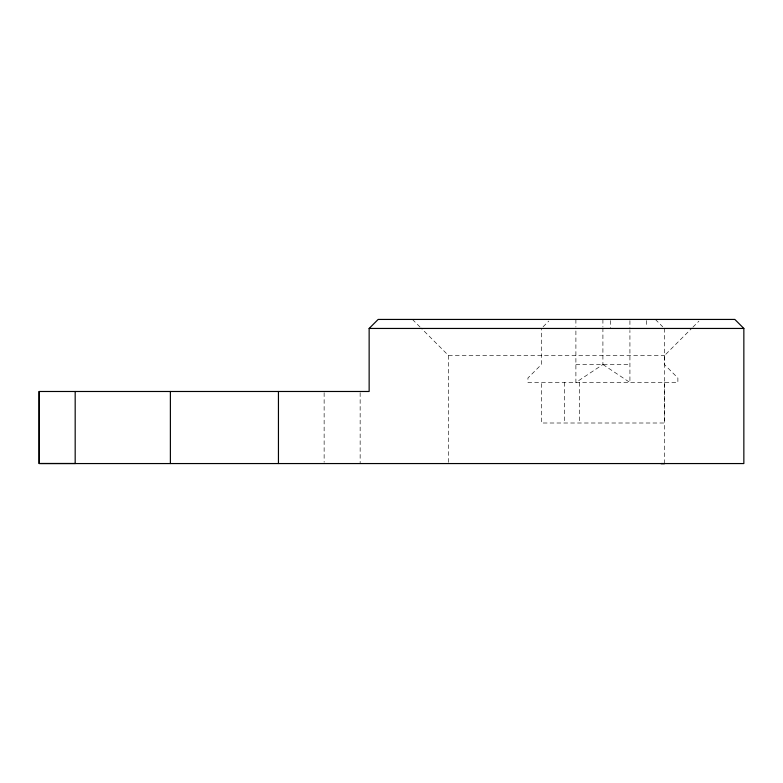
<?xml version="1.0" encoding="UTF-8"?>
<svg xmlns="http://www.w3.org/2000/svg" width="783" height="783" viewBox="0 0 783 783"><rect width="100%" height="100%" fill="white"/><g stroke="black" fill="none" stroke-linecap="round" stroke-linejoin="round"><path stroke-width="0.59" stroke-dasharray="3.92 2.94" d="M448.463 462.342L448.463 355.462L421.019 328.018M664.601 463.556L664.601 355.462L692.045 328.018M543.079 326.805L548.814 321.079M692.906 327.157L698.906 321.157M602.91 327.96L602.91 364.477L575.896 382.486L575.896 327.93M448.463 355.462L664.601 355.462M575.896 364.477L629.923 364.477M602.91 364.477L629.923 382.486L629.923 330.397M655.371 319.435L662.741 326.805M412.435 319.435L420.158 327.157M664.375 328.449L664.375 364.477L677.882 377.983L677.882 382.486L527.938 382.486L527.938 377.983L541.445 364.477L541.445 328.449M664.375 382.486L664.375 423.006L541.445 423.006L541.445 382.486M646.366 320.56L646.366 327.323M629.923 320.658L629.923 329.173M610.339 320.56L610.339 328.449M602.91 319.435L602.91 326.746M579.42 382.486L579.42 423.006M575.896 319.435L575.896 326.746M564.484 382.486L564.484 423.006M360.151 392.694L360.151 463.507M324.133 392.694L324.133 462.293"/><path stroke-width="1.17" d="M39.15 391.48L39.15 463.556L743.85 463.556L743.85 328.449L734.846 319.435L378.16 319.435L369.145 328.449L369.145 391.48L39.15 391.49L39.15 463.556M170.381 463.556L170.381 391.48M278.445 463.556L278.445 391.48M369.145 328.449L743.85 328.449M40.373 463.487L75.168 463.487M75.178 391.48L75.178 463.556M664.601 463.556L660.921 463.556L664.601 463.556"/></g></svg>
